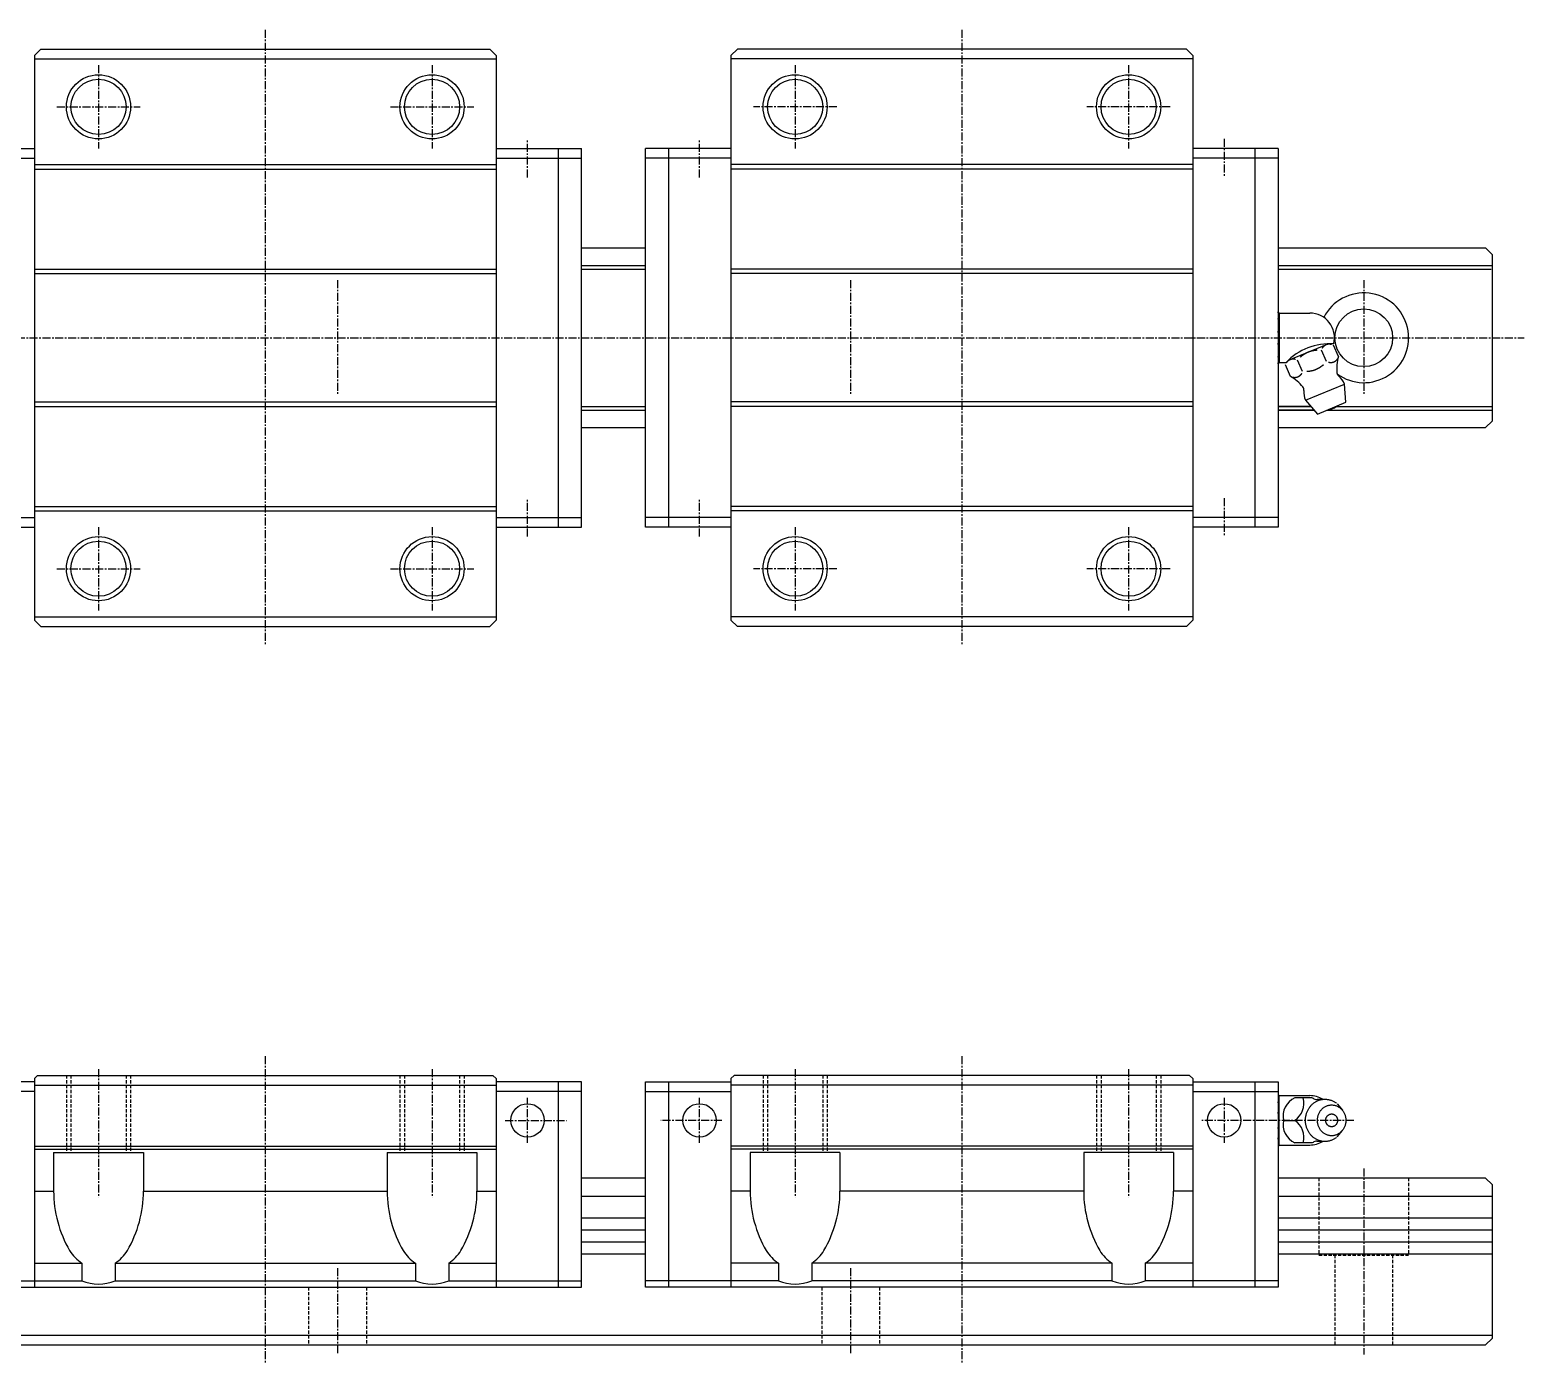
# Model space of a CAD drawing. Extents: x 10 to 417, y 10 to 255.
# Drawn here: x 184 to 417, y 47 to 255 of the extents above; entities that cross this region are included whole.
import ezdxf

# ---------------------------------------------------------------- set-up
doc = ezdxf.new("R2010")
doc.units = 0
doc.linetypes.add('CENTER', pattern=[2, 1.25, -0.25, 0.25, -0.25])
doc.linetypes.add('DASHED', pattern=[0.75, 0.5, -0.25])
doc.layers.get('0').update_dxf_attribs({"linetype": 'CONTINUOUS'})
doc.layers.add('CENTER', color=1, linetype='CENTER')

msp = doc.modelspace()

# ---------------------------------------------------------------- linework, layer by layer
at = {"color": 7, "linetype": 'CONTINUOUS'}
for p, q in [((184.74135, 251), (185.74135, 252)), ((185.74135, 252), (255.74131, 252)), ((255.74131, 252), (256.74135, 250.99996)), ((294.34143, 252), (293.34139, 250.99996)), ((364.34139, 252), (294.34143, 252)), ((365.34139, 251), (364.34139, 252)), ((184.74135, 251), (184.74135, 162.99992)), ((184.74135, 250.5), (256.74135, 250.5)), ((256.74135, 250.99996), (256.74135, 163.00006)), ((293.34139, 250.99996), (293.34139, 163.00006)), ((365.34139, 250.5), (293.34139, 250.5)), ((365.34139, 251), (365.34139, 162.99992)), ((175.04134, 236.5), (184.74135, 236.5)), ((256.74135, 236.5), (266.44136, 236.5)), ((266.44136, 236.5), (270.04137, 236.5)), ((266.44136, 177.50005), (266.44136, 236.49997)), ((270.04137, 177.5), (270.04137, 236.5)), ((280.04137, 177.5), (280.04137, 236.5)), ((283.64138, 236.5), (280.04137, 236.5)), ((293.34139, 236.5), (283.64138, 236.5)), ((283.64138, 177.50005), (283.64138, 236.49997)), ((375.0414, 236.5), (365.34139, 236.5)), ((378.64141, 236.5), (375.0414, 236.5)), ((375.0414, 236.49997), (375.0414, 177.50005)), ((378.64141, 236.5), (378.64141, 177.5)), ((175.04134, 235), (184.74135, 235)), ((184.74135, 234), (256.74135, 234)), ((184.74135, 233.29999), (256.74135, 233.29999)), ((256.74135, 235), (266.44136, 235)), ((266.44136, 235), (270.04137, 235)), ((283.64138, 235), (280.04137, 235)), ((293.34139, 235), (283.64138, 235)), ((365.34139, 234), (293.34139, 234)), ((365.34139, 233.29999), (293.34139, 233.29999)), ((375.0414, 235), (365.34139, 235)), ((378.64141, 235), (375.0414, 235)), ((270.04137, 221), (280.04137, 221)), ((378.64141, 221), (410.99997, 221)), ((412, 219.99999), (410.99997, 221)), ((412, 220), (412, 194)), ((184.74135, 217.7), (256.74135, 217.7)), ((184.74135, 217), (256.74135, 217)), ((270.04137, 218.26125), (280.04137, 218.26125)), ((270.04137, 217.71124), (280.04137, 217.71124)), ((365.34139, 217.7), (293.34139, 217.7)), ((365.34139, 217), (293.34139, 217)), ((378.64141, 218.26125), (411.99193, 218.26125)), ((378.64141, 217.71124), (411.86523, 217.71124)), ((378.79817, 210.85), (378.64141, 211.12151)), ((378.79817, 210.85), (378.79817, 203.14999)), ((378.79819, 210.85), (383.5893, 210.85)), ((380.27099, 203.519), (386.4375, 206.07326)), ((386.17107, 203.2873), (385.42718, 205.08319)), ((388.04192, 204.06224), (387.29804, 205.85812)), ((378.64141, 202.87848), (378.79817, 203.14999)), ((378.79819, 203.15), (379.89443, 203.15)), ((380.5585, 200.9625), (379.81462, 202.75839)), ((382.42936, 201.73743), (381.68548, 203.53332)), ((382.9077, 197.2509), (389.0053, 199.77661)), ((389.20705, 196.93772), (389.00529, 199.77661)), ((184.74135, 197), (256.74135, 197)), ((184.74135, 196.29999), (256.74135, 196.29999)), ((270.04137, 196.28876), (280.04137, 196.28876)), ((270.04137, 195.73875), (280.04137, 195.73875)), ((365.34139, 197), (293.34139, 197)), ((365.34139, 196.29999), (293.34139, 196.29999)), ((383.74216, 196.28876), (378.64141, 196.28876)), ((378.64141, 196.28876), (383.74215, 196.28876)), ((384.21917, 195.73875), (378.64141, 195.73875)), ((378.64141, 195.73875), (384.21917, 195.73875)), ((382.90769, 197.2509), (384.77243, 195.10084)), ((384.77243, 195.10084), (389.20705, 196.93772)), ((386.31248, 195.73875), (412, 195.73875)), ((387.64032, 196.28876), (412, 196.28876)), ((411.99999, 194.00001), (410.99998, 193)), ((270.04137, 193), (280.04137, 193)), ((378.64141, 193), (410.99998, 193)), ((184.74135, 180.7), (256.74135, 180.7)), ((184.74135, 180), (256.74135, 180)), ((365.34139, 180.7), (293.34139, 180.7)), ((365.34139, 180), (293.34139, 180)), ((175.04134, 179), (184.74135, 179)), ((175.04134, 177.5), (184.74135, 177.5)), ((256.74135, 179), (266.44136, 179)), ((256.74135, 177.5), (266.44136, 177.5)), ((266.44136, 179), (270.04137, 179)), ((266.44136, 177.5), (270.04137, 177.5)), ((283.64138, 179), (280.04137, 179)), ((283.64138, 177.5), (280.04137, 177.5)), ((293.34139, 179), (283.64138, 179)), ((293.34139, 177.5), (283.64138, 177.5)), ((375.0414, 179), (365.34139, 179)), ((375.0414, 177.5), (365.34139, 177.5)), ((378.64141, 179), (375.0414, 179)), ((378.64141, 177.5), (375.0414, 177.5)), ((184.74135, 163.5), (256.74135, 163.5)), ((365.34139, 163.5), (293.34139, 163.5)), ((184.74135, 162.99992), (185.74127, 162)), ((185.74127, 162), (255.74129, 162)), ((255.74129, 162), (256.74135, 163.00006)), ((294.34145, 162), (293.34139, 163.00006)), ((364.34147, 162), (294.34145, 162)), ((365.34139, 162.99992), (364.34147, 162)), ((184.74135, 91), (175.04134, 91)), ((185.24135, 91.99999), (184.74135, 91.49999)), ((184.74135, 91.49999), (184.74135, 58.981)), ((185.24135, 91.99999), (256.24136, 91.99999)), ((256.24136, 91.99999), (256.74136, 91.49999)), ((256.74136, 91.49999), (256.74136, 58.981)), ((266.44131, 91), (256.74136, 91)), ((270.04136, 91), (266.44131, 91)), ((266.44131, 58.981), (266.44131, 91)), ((270.04136, 58.981), (270.04136, 91)), ((280.04138, 58.981), (280.04138, 91)), ((280.04138, 91), (283.64143, 91)), ((283.64143, 58.981), (283.64143, 91)), ((283.64143, 91), (293.34138, 91)), ((293.84138, 91.99999), (293.34138, 91.49999)), ((293.34138, 91.49999), (293.34138, 58.981)), ((364.84139, 91.99999), (293.84138, 91.99999)), ((364.84139, 91.99999), (365.34139, 91.49999)), ((365.34139, 91.49999), (365.34139, 58.981)), ((365.34139, 91), (375.0414, 91)), ((375.0414, 91), (375.0414, 58.981)), ((375.0414, 91), (378.64141, 91)), ((378.64141, 91), (378.64141, 58.981)), ((184.74135, 89.5), (175.04134, 89.5)), ((184.74135, 90.49999), (256.74136, 90.49999)), ((266.44131, 89.5), (256.74136, 89.5)), ((270.04136, 89.5), (266.44131, 89.5)), ((280.04138, 89.5), (283.64143, 89.5)), ((283.64143, 89.5), (293.34138, 89.5)), ((365.34139, 90.49999), (293.34138, 90.49999)), ((365.34139, 89.5), (375.0414, 89.5)), ((375.0414, 89.5), (378.64141, 89.5)), ((378.64141, 89), (378.71158, 89)), ((378.79819, 88.85), (378.71158, 89)), ((378.79819, 81.15001), (378.79819, 88.85)), ((378.79819, 88.84999), (383.5935, 88.84999)), ((383.94249, 88.5074), (381.25804, 88.5074)), ((387.85974, 87.57802), (388.66538, 86.57178)), ((379.47003, 85), (381.26588, 85)), ((387.85974, 82.42199), (388.66538, 83.42822)), ((184.74135, 80.99999), (256.74136, 80.99999)), ((184.74135, 80.49999), (256.74136, 80.49999)), ((187.74135, 79.98099), (201.74135, 79.98099)), ((187.74135, 79.98099), (187.74135, 73.98099)), ((201.74135, 79.98099), (201.74135, 73.98099)), ((239.74135, 79.98099), (253.74135, 79.98099)), ((239.74135, 79.98099), (239.74135, 73.98099)), ((253.74135, 79.98099), (253.74135, 73.98099)), ((365.34139, 80.99999), (293.34138, 80.99999)), ((365.34139, 80.49999), (293.34138, 80.49999)), ((310.34139, 79.98099), (296.34139, 79.98099)), ((296.34139, 79.98099), (296.34139, 73.98099)), ((310.34139, 79.98099), (310.34139, 73.98099)), ((362.34139, 79.98099), (348.34139, 79.98099)), ((348.34139, 79.98099), (348.34139, 73.98099)), ((362.34139, 79.98099), (362.34139, 73.98099)), ((378.64141, 81), (378.71158, 81)), ((378.71158, 81.00001), (378.79819, 81.15001)), ((378.79819, 81.14999), (383.5893, 81.14999)), ((383.94249, 81.4926), (381.25804, 81.4926)), ((280.04138, 76), (270.04136, 76)), ((410.99997, 76), (378.64141, 76)), ((411.99999, 75), (410.99997, 76)), ((412, 75), (412, 51)), ((184.74135, 73.98099), (187.74135, 73.98099)), ((201.74135, 73.98099), (239.74135, 73.98099)), ((253.74135, 73.98099), (256.74136, 73.98099)), ((270.04136, 73.18713), (280.04138, 73.18713)), ((296.34139, 73.98099), (293.34138, 73.98099)), ((348.34139, 73.98099), (310.34139, 73.98099)), ((365.34139, 73.98099), (362.34139, 73.98099)), ((378.64141, 73.18713), (412, 73.18713)), ((270.04136, 69.81284), (280.04138, 69.81284)), ((270.04136, 67.95), (280.04138, 67.95)), ((378.64141, 69.81284), (412, 69.81284)), ((378.64141, 67.95), (412, 67.95)), ((270.04136, 66.04999), (280.04138, 66.04999)), ((378.64141, 66.04999), (412, 66.04999)), ((270.04136, 64.18715), (280.04138, 64.18715)), ((378.64141, 64.18715), (412, 64.18715)), ((184.74135, 62.72267), (192.14325, 62.72267)), ((192.14325, 62.72269), (192.14325, 59.981)), ((197.33943, 62.72269), (197.33943, 59.981)), ((197.33943, 62.72267), (244.14325, 62.72267)), ((244.14325, 62.72269), (244.14325, 59.981)), ((249.33943, 62.72269), (249.33943, 59.981)), ((249.33943, 62.72267), (256.74136, 62.72267)), ((300.74331, 62.72267), (293.34138, 62.72267)), ((300.74331, 62.72269), (300.74331, 59.981)), ((305.93949, 62.72269), (305.93949, 59.981)), ((352.74331, 62.72267), (305.93949, 62.72267)), ((352.74331, 62.72269), (352.74331, 59.981)), ((357.93949, 62.72269), (357.93949, 59.981)), ((365.34139, 62.72267), (357.93949, 62.72267)), ((175.04134, 59.981), (184.74135, 59.981)), ((175.04134, 58.981), (184.74135, 58.981)), ((184.74135, 59.981), (192.14325, 59.981)), ((184.74135, 58.981), (256.74136, 58.981)), ((197.33943, 59.981), (244.14325, 59.981)), ((249.33943, 59.981), (256.74136, 59.981)), ((256.74136, 59.981), (266.44131, 59.981)), ((256.74136, 58.981), (266.44131, 58.981)), ((266.44131, 59.981), (270.04136, 59.981)), ((266.44131, 58.981), (270.04136, 58.981)), ((283.64143, 59.981), (280.04138, 59.981)), ((283.64143, 58.981), (280.04138, 58.981)), ((293.34138, 59.981), (283.64143, 59.981)), ((293.34138, 58.981), (283.64143, 58.981)), ((300.74331, 59.981), (293.34138, 59.981)), ((365.34139, 58.981), (293.34138, 58.981)), ((352.74331, 59.981), (305.93949, 59.981)), ((365.34139, 59.981), (357.93949, 59.981)), ((375.0414, 59.981), (365.34139, 59.981)), ((375.0414, 58.981), (365.34139, 58.981)), ((378.64141, 59.981), (375.0414, 59.981)), ((378.64141, 58.981), (375.0414, 58.981)), ((132, 51.50002), (412, 51.50002)), ((133, 50), (410.99999, 50)), ((412, 51.00001), (410.99999, 50))]:
    msp.add_line(p, q, dxfattribs=at)
at = {"color": 3, "linetype": 'DASHED'}
for p, q in [((189.74135, 91.99999), (189.74135, 79.98099)), ((190.44135, 91.99999), (190.44135, 79.98099)), ((199.04135, 91.99999), (199.04135, 79.98099)), ((199.74135, 91.99999), (199.74135, 79.98099)), ((241.74135, 91.99999), (241.74135, 79.98099)), ((242.44135, 91.99999), (242.44135, 79.98099)), ((251.04135, 91.99999), (251.04135, 79.98099)), ((251.74135, 91.99999), (251.74135, 79.98099)), ((298.34139, 91.99999), (298.34139, 79.98099)), ((299.04139, 91.99999), (299.04139, 79.98099)), ((307.64139, 91.99999), (307.64139, 79.98099)), ((308.34139, 91.99999), (308.34139, 79.98099)), ((350.34139, 91.99999), (350.34139, 79.98099)), ((351.04139, 91.99999), (351.04139, 79.98099)), ((359.64139, 91.99999), (359.64139, 79.98099)), ((360.34139, 91.99999), (360.34139, 79.98099)), ((385, 76), (385, 64)), ((399, 76), (399, 64)), ((385, 64), (399, 64)), ((387.5, 64), (387.5, 50)), ((396.5, 64), (396.5, 50)), ((227.5, 58.981), (227.5, 50)), ((236.5, 58.981), (236.5, 50)), ((307.5, 58.981), (307.5, 50)), ((316.5, 58.981), (316.5, 50))]:
    msp.add_line(p, q, dxfattribs=at)
at = {"color": 7, "linetype": 'CONTINUOUS'}
for points in [[(382.15974, 204.035, 0), (382.17674, 204.05, 0), (382.19374, 204.065, 0), (382.21074, 204.08, 0), (382.22774, 204.095, 0), (382.24474, 204.11, 0), (382.26174, 204.124, 0), (382.27974, 204.139, 0), (382.29674, 204.153, 0), (382.31374, 204.168, 0), (382.33174, 204.182, 0), (382.34874, 204.196, 0), (382.36674, 204.21, 0), (382.38374, 204.224, 0), (382.40174, 204.238, 0), (382.41974, 204.252, 0), (382.43674, 204.266, 0), (382.45474, 204.279, 0), (382.47274, 204.293, 0), (382.49074, 204.306, 0), (382.50874, 204.319, 0), (382.52674, 204.333, 0), (382.54474, 204.346, 0), (382.56274, 204.359, 0), (382.58174, 204.371, 0), (382.59974, 204.384, 0), (382.61774, 204.397, 0), (382.63674, 204.409, 0), (382.65474, 204.422, 0), (382.67374, 204.434, 0), (382.69174, 204.446, 0), (382.71074, 204.458, 0), (382.72874, 204.47, 0), (382.74774, 204.482, 0), (382.76674, 204.494, 0), (382.78574, 204.506, 0), (382.80474, 204.517, 0), (382.82374, 204.529, 0), (382.84274, 204.54, 0), (382.86174, 204.551, 0), (382.88074, 204.562, 0), (382.89974, 204.573, 0), (382.91874, 204.584, 0), (382.93774, 204.595, 0), (382.95774, 204.606, 0), (382.97674, 204.616, 0), (382.99574, 204.627, 0), (383.01574, 204.637, 0), (383.03474, 204.647, 0), (383.05474, 204.657, 0), (383.07474, 204.667, 0), (383.09374, 204.677, 0), (383.11374, 204.687, 0), (383.13374, 204.697, 0), (383.15374, 204.706, 0), (383.17374, 204.716, 0), (383.19274, 204.725, 0), (383.21274, 204.734, 0), (383.23274, 204.744, 0), (383.25274, 204.753, 0), (383.27374, 204.762, 0), (383.29374, 204.77, 0), (383.31374, 204.779, 0), (383.33374, 204.788, 0), (383.35474, 204.796, 0), (383.37474, 204.804, 0), (383.39474, 204.813, 0), (383.41574, 204.821, 0), (383.43574, 204.829, 0), (383.45674, 204.837, 0), (383.47674, 204.845, 0), (383.49774, 204.852, 0), (383.51874, 204.86, 0), (383.53874, 204.867, 0), (383.55974, 204.875, 0), (383.58074, 204.882, 0), (383.60174, 204.889, 0), (383.62174, 204.896, 0), (383.64274, 204.903, 0), (383.66374, 204.91, 0), (383.68474, 204.916, 0), (383.70574, 204.923, 0), (383.72774, 204.929, 0), (383.74874, 204.936, 0), (383.76974, 204.942, 0), (383.79074, 204.948, 0), (383.81174, 204.954, 0), (383.83374, 204.96, 0), (383.85474, 204.966, 0), (383.87574, 204.971, 0), (383.89774, 204.977, 0), (383.91874, 204.982, 0), (383.94074, 204.988, 0), (383.96174, 204.993, 0), (383.98374, 204.998, 0), (384.00474, 205.003, 0), (384.02674, 205.008, 0), (384.04874, 205.012, 0), (384.06974, 205.017, 0), (384.09174, 205.022, 0), (384.11374, 205.026, 0), (384.13574, 205.03, 0), (384.15774, 205.034, 0), (384.17874, 205.038, 0), (384.20074, 205.042, 0), (384.22274, 205.046, 0), (384.24474, 205.05, 0), (384.26674, 205.053, 0), (384.28874, 205.057, 0), (384.31174, 205.06, 0), (384.33374, 205.064, 0), (384.35574, 205.067, 0), (384.37774, 205.07, 0), (384.39974, 205.073, 0), (384.42274, 205.075, 0), (384.44474, 205.078, 0), (384.46674, 205.081, 0), (384.48974, 205.083, 0), (384.51174, 205.085, 0), (384.53374, 205.088, 0), (384.55674, 205.09, 0), (384.57874, 205.092, 0), (384.60174, 205.093, 0), (384.62374, 205.095, 0), (384.64674, 205.097, 0), (384.66974, 205.098, 0), (384.69174, 205.1, 0), (384.71474, 205.101, 0), (384.73774, 205.102, 0)], [(385.56574, 205.406, 0), (385.57174, 205.418, 0), (385.57874, 205.43, 0), (385.58574, 205.442, 0), (385.59374, 205.454, 0), (385.60074, 205.466, 0), (385.60774, 205.477, 0), (385.61474, 205.489, 0), (385.62274, 205.5, 0), (385.62974, 205.512, 0), (385.63774, 205.523, 0), (385.64574, 205.534, 0), (385.65274, 205.545, 0), (385.66074, 205.556, 0), (385.66874, 205.567, 0), (385.67674, 205.577, 0), (385.68474, 205.588, 0), (385.69374, 205.599, 0), (385.70174, 205.609, 0), (385.70974, 205.619, 0), (385.71874, 205.629, 0), (385.72674, 205.639, 0), (385.73574, 205.649, 0), (385.74374, 205.659, 0), (385.75274, 205.669, 0), (385.76174, 205.678, 0), (385.77074, 205.688, 0), (385.77974, 205.697, 0), (385.78874, 205.706, 0), (385.79774, 205.716, 0), (385.80674, 205.725, 0), (385.81674, 205.733, 0), (385.82574, 205.742, 0), (385.83474, 205.751, 0), (385.84474, 205.759, 0), (385.85374, 205.768, 0), (385.86374, 205.776, 0), (385.87374, 205.784, 0), (385.88374, 205.792, 0), (385.89274, 205.8, 0), (385.90274, 205.808, 0), (385.91274, 205.816, 0), (385.92274, 205.823, 0), (385.93374, 205.831, 0), (385.94374, 205.838, 0), (385.95374, 205.845, 0), (385.96374, 205.853, 0), (385.97474, 205.859, 0), (385.98474, 205.866, 0), (385.99574, 205.873, 0), (386.00574, 205.88, 0), (386.01674, 205.886, 0), (386.02774, 205.892, 0), (386.03774, 205.899, 0), (386.04874, 205.905, 0), (386.05974, 205.911, 0), (386.07074, 205.917, 0), (386.08174, 205.922, 0), (386.09274, 205.928, 0), (386.10374, 205.933, 0), (386.11474, 205.939, 0), (386.12674, 205.944, 0), (386.13774, 205.949, 0), (386.14874, 205.954, 0), (386.16074, 205.959, 0), (386.17174, 205.963, 0), (386.18374, 205.968, 0), (386.19474, 205.972, 0), (386.20674, 205.976, 0), (386.21874, 205.981, 0), (386.22974, 205.985, 0), (386.24174, 205.988, 0), (386.25374, 205.992, 0), (386.26574, 205.996, 0), (386.27774, 205.999, 0), (386.28974, 206.003, 0), (386.30174, 206.006, 0), (386.31374, 206.009, 0), (386.32574, 206.012, 0), (386.33774, 206.015, 0), (386.34974, 206.017, 0), (386.36174, 206.02, 0), (386.37474, 206.022, 0), (386.38674, 206.025, 0), (386.39874, 206.027, 0), (386.41174, 206.029, 0), (386.42374, 206.031, 0), (386.43674, 206.033, 0), (386.44874, 206.034, 0), (386.46174, 206.036, 0), (386.47374, 206.037, 0), (386.48674, 206.038, 0), (386.49974, 206.039, 0), (386.51174, 206.04, 0), (386.52474, 206.041, 0), (386.53774, 206.042, 0), (386.55074, 206.042, 0), (386.56274, 206.043, 0), (386.57574, 206.043, 0), (386.58874, 206.043, 0), (386.60174, 206.043, 0), (386.61474, 206.043, 0), (386.62774, 206.043, 0), (386.64074, 206.042, 0), (386.65374, 206.042, 0), (386.66674, 206.041, 0), (386.67974, 206.04, 0), (386.69274, 206.039, 0), (386.70574, 206.038, 0), (386.71874, 206.037, 0), (386.73274, 206.036, 0), (386.74574, 206.034, 0), (386.75874, 206.033, 0), (386.77174, 206.031, 0), (386.78474, 206.029, 0), (386.79874, 206.027, 0), (386.81174, 206.025, 0), (386.82474, 206.023, 0), (386.83874, 206.02, 0), (386.85174, 206.018, 0), (386.86474, 206.015, 0), (386.87874, 206.012, 0), (386.89174, 206.009, 0), (386.90474, 206.006, 0), (386.91874, 206.003, 0), (386.93174, 206, 0), (386.94474, 205.996, 0), (386.95874, 205.992, 0), (386.97174, 205.989, 0)], [(379.95274, 203.081, 0), (379.95974, 203.093, 0), (379.96674, 203.105, 0), (379.97374, 203.117, 0), (379.98074, 203.129, 0), (379.98774, 203.141, 0), (379.99474, 203.153, 0), (380.00274, 203.164, 0), (380.00974, 203.176, 0), (380.01774, 203.187, 0), (380.02474, 203.198, 0), (380.03274, 203.209, 0), (380.04074, 203.22, 0), (380.04874, 203.231, 0), (380.05674, 203.242, 0), (380.06474, 203.253, 0), (380.07274, 203.263, 0), (380.08074, 203.274, 0), (380.08874, 203.284, 0), (380.09774, 203.294, 0), (380.10574, 203.304, 0), (380.11474, 203.315, 0), (380.12274, 203.324, 0), (380.13174, 203.334, 0), (380.14074, 203.344, 0), (380.14874, 203.354, 0), (380.15774, 203.363, 0), (380.16674, 203.372, 0), (380.17574, 203.382, 0), (380.18574, 203.391, 0), (380.19474, 203.4, 0), (380.20374, 203.409, 0), (380.21274, 203.417, 0), (380.22274, 203.426, 0), (380.23174, 203.435, 0), (380.24174, 203.443, 0), (380.25174, 203.451, 0), (380.26074, 203.46, 0), (380.27074, 203.468, 0), (380.28074, 203.476, 0), (380.29074, 203.483, 0), (380.30074, 203.491, 0), (380.31074, 203.499, 0), (380.32074, 203.506, 0), (380.33074, 203.513, 0), (380.34074, 203.521, 0), (380.35174, 203.528, 0), (380.36174, 203.535, 0), (380.37274, 203.542, 0), (380.38274, 203.548, 0), (380.39374, 203.555, 0), (380.40374, 203.561, 0), (380.41474, 203.568, 0), (380.42574, 203.574, 0), (380.43674, 203.58, 0), (380.44774, 203.586, 0), (380.45874, 203.592, 0), (380.46974, 203.597, 0), (380.48074, 203.603, 0), (380.49174, 203.608, 0), (380.50274, 203.614, 0), (380.51374, 203.619, 0), (380.52474, 203.624, 0), (380.53674, 203.629, 0), (380.54774, 203.634, 0), (380.55974, 203.638, 0), (380.57074, 203.643, 0), (380.58274, 203.647, 0), (380.59374, 203.652, 0), (380.60574, 203.656, 0), (380.61774, 203.66, 0), (380.62974, 203.664, 0), (380.64074, 203.667, 0), (380.65274, 203.671, 0), (380.66474, 203.675, 0), (380.67674, 203.678, 0), (380.68874, 203.681, 0), (380.70074, 203.684, 0), (380.71274, 203.687, 0), (380.72474, 203.69, 0), (380.73774, 203.693, 0), (380.74974, 203.695, 0), (380.76174, 203.698, 0), (380.77374, 203.7, 0), (380.78674, 203.702, 0), (380.79874, 203.704, 0), (380.81174, 203.706, 0), (380.82374, 203.708, 0), (380.83674, 203.709, 0), (380.84874, 203.711, 0), (380.86174, 203.712, 0), (380.87374, 203.713, 0), (380.88674, 203.715, 0), (380.89974, 203.716, 0), (380.91174, 203.716, 0), (380.92474, 203.717, 0), (380.93774, 203.718, 0), (380.95074, 203.718, 0), (380.96374, 203.718, 0), (380.97674, 203.718, 0), (380.98874, 203.718, 0), (381.00174, 203.718, 0), (381.01474, 203.718, 0), (381.02774, 203.718, 0), (381.04074, 203.717, 0), (381.05374, 203.716, 0), (381.06674, 203.716, 0), (381.08074, 203.715, 0), (381.09374, 203.714, 0), (381.10674, 203.712, 0), (381.11974, 203.711, 0), (381.13274, 203.71, 0), (381.14574, 203.708, 0), (381.15974, 203.706, 0), (381.17274, 203.704, 0), (381.18574, 203.702, 0), (381.19874, 203.7, 0), (381.21274, 203.698, 0), (381.22574, 203.695, 0), (381.23874, 203.693, 0), (381.25274, 203.69, 0), (381.26574, 203.687, 0), (381.27874, 203.684, 0), (381.29274, 203.681, 0), (381.30574, 203.678, 0), (381.31874, 203.675, 0), (381.33274, 203.671, 0), (381.34574, 203.668, 0), (381.35974, 203.664, 0)], [(385.69674, 202.786, 0), (385.67974, 202.771, 0), (385.66274, 202.756, 0), (385.64574, 202.741, 0), (385.62874, 202.726, 0), (385.61174, 202.711, 0), (385.59474, 202.696, 0), (385.57774, 202.682, 0), (385.55974, 202.667, 0), (385.54274, 202.653, 0), (385.52474, 202.638, 0), (385.50774, 202.624, 0), (385.48974, 202.61, 0), (385.47274, 202.596, 0), (385.45474, 202.582, 0), (385.43774, 202.569, 0), (385.41974, 202.555, 0), (385.40174, 202.541, 0), (385.38374, 202.528, 0), (385.36574, 202.514, 0), (385.34774, 202.501, 0), (385.32974, 202.488, 0), (385.31174, 202.475, 0), (385.29374, 202.462, 0), (385.27574, 202.449, 0), (385.25674, 202.436, 0), (385.23874, 202.424, 0), (385.22074, 202.411, 0), (385.20174, 202.399, 0), (385.18374, 202.387, 0), (385.16474, 202.374, 0), (385.14574, 202.362, 0), (385.12774, 202.35, 0), (385.10874, 202.339, 0), (385.08974, 202.327, 0), (385.07074, 202.315, 0), (385.05174, 202.304, 0), (385.03274, 202.292, 0), (385.01374, 202.281, 0), (384.99474, 202.27, 0), (384.97574, 202.258, 0), (384.95674, 202.247, 0), (384.93774, 202.237, 0), (384.91874, 202.226, 0), (384.89874, 202.215, 0), (384.87974, 202.204, 0), (384.86074, 202.194, 0), (384.84074, 202.184, 0), (384.82174, 202.173, 0), (384.80174, 202.163, 0), (384.78174, 202.153, 0), (384.76274, 202.143, 0), (384.74274, 202.134, 0), (384.72274, 202.124, 0), (384.70274, 202.114, 0), (384.68374, 202.105, 0), (384.66374, 202.095, 0), (384.64374, 202.086, 0), (384.62374, 202.077, 0), (384.60374, 202.068, 0), (384.58274, 202.059, 0), (384.56274, 202.05, 0), (384.54274, 202.042, 0), (384.52274, 202.033, 0), (384.50274, 202.024, 0), (384.48174, 202.016, 0), (384.46174, 202.008, 0), (384.44074, 202, 0), (384.42074, 201.992, 0), (384.39974, 201.984, 0), (384.37974, 201.976, 0), (384.35874, 201.968, 0), (384.33874, 201.961, 0), (384.31774, 201.953, 0), (384.29674, 201.946, 0), (384.27574, 201.939, 0), (384.25474, 201.932, 0), (384.23474, 201.925, 0), (384.21374, 201.918, 0), (384.19274, 201.911, 0), (384.17174, 201.904, 0), (384.15074, 201.898, 0), (384.12974, 201.891, 0), (384.10774, 201.885, 0), (384.08674, 201.879, 0), (384.06574, 201.873, 0), (384.04474, 201.867, 0), (384.02274, 201.861, 0), (384.00174, 201.855, 0), (383.98074, 201.849, 0), (383.95874, 201.844, 0), (383.93774, 201.838, 0), (383.91574, 201.833, 0), (383.89474, 201.828, 0), (383.87274, 201.823, 0), (383.85174, 201.818, 0), (383.82974, 201.813, 0), (383.80774, 201.808, 0), (383.78674, 201.804, 0), (383.76474, 201.799, 0), (383.74274, 201.795, 0), (383.72074, 201.79, 0), (383.69874, 201.786, 0), (383.67774, 201.782, 0), (383.65574, 201.778, 0), (383.63374, 201.774, 0), (383.61174, 201.771, 0), (383.58974, 201.767, 0), (383.56774, 201.764, 0), (383.54474, 201.76, 0), (383.52274, 201.757, 0), (383.50074, 201.754, 0), (383.47874, 201.751, 0), (383.45674, 201.748, 0), (383.43374, 201.745, 0), (383.41174, 201.743, 0), (383.38974, 201.74, 0), (383.36674, 201.738, 0), (383.34474, 201.735, 0), (383.32274, 201.733, 0), (383.29974, 201.731, 0), (383.27774, 201.729, 0), (383.25474, 201.727, 0), (383.23274, 201.725, 0), (383.20974, 201.724, 0), (383.18674, 201.722, 0), (383.16474, 201.721, 0), (383.14174, 201.72, 0), (383.11974, 201.719, 0)], [(387.90374, 203.739, 0), (387.89674, 203.727, 0), (387.88974, 203.715, 0), (387.88274, 203.703, 0), (387.87574, 203.691, 0), (387.86874, 203.68, 0), (387.86174, 203.668, 0), (387.85374, 203.656, 0), (387.84674, 203.645, 0), (387.83874, 203.634, 0), (387.83174, 203.623, 0), (387.82374, 203.611, 0), (387.81574, 203.6, 0), (387.80774, 203.589, 0), (387.79974, 203.579, 0), (387.79174, 203.568, 0), (387.78374, 203.557, 0), (387.77574, 203.547, 0), (387.76774, 203.537, 0), (387.75874, 203.526, 0), (387.75074, 203.516, 0), (387.74174, 203.506, 0), (387.73374, 203.496, 0), (387.72474, 203.486, 0), (387.71574, 203.477, 0), (387.70774, 203.467, 0), (387.69874, 203.458, 0), (387.68974, 203.448, 0), (387.68074, 203.439, 0), (387.67174, 203.43, 0), (387.66174, 203.421, 0), (387.65274, 203.412, 0), (387.64374, 203.403, 0), (387.63374, 203.395, 0), (387.62474, 203.386, 0), (387.61474, 203.378, 0), (387.60574, 203.369, 0), (387.59574, 203.361, 0), (387.58574, 203.353, 0), (387.57574, 203.345, 0), (387.56574, 203.337, 0), (387.55574, 203.33, 0), (387.54574, 203.322, 0), (387.53574, 203.315, 0), (387.52574, 203.307, 0), (387.51574, 203.3, 0), (387.50474, 203.293, 0), (387.49474, 203.286, 0), (387.48374, 203.279, 0), (387.47374, 203.272, 0), (387.46274, 203.266, 0), (387.45274, 203.259, 0), (387.44174, 203.253, 0), (387.43074, 203.247, 0), (387.41974, 203.241, 0), (387.40874, 203.235, 0), (387.39874, 203.229, 0), (387.38774, 203.223, 0), (387.37574, 203.218, 0), (387.36474, 203.212, 0), (387.35374, 203.207, 0), (387.34274, 203.202, 0), (387.33174, 203.197, 0), (387.31974, 203.192, 0), (387.30874, 203.187, 0), (387.29674, 203.182, 0), (387.28574, 203.178, 0), (387.27374, 203.173, 0), (387.26274, 203.169, 0), (387.25074, 203.165, 0), (387.23874, 203.161, 0), (387.22774, 203.157, 0), (387.21574, 203.153, 0), (387.20374, 203.15, 0), (387.19174, 203.146, 0), (387.17974, 203.143, 0), (387.16774, 203.14, 0), (387.15574, 203.136, 0), (387.14374, 203.133, 0), (387.13174, 203.131, 0), (387.11874, 203.128, 0), (387.10674, 203.125, 0), (387.09474, 203.123, 0), (387.08274, 203.121, 0), (387.06974, 203.119, 0), (387.05774, 203.116, 0), (387.04474, 203.115, 0), (387.03274, 203.113, 0), (387.01974, 203.111, 0), (387.00774, 203.11, 0), (386.99474, 203.108, 0), (386.98274, 203.107, 0), (386.96974, 203.106, 0), (386.95674, 203.105, 0), (386.94474, 203.104, 0), (386.93174, 203.104, 0), (386.91874, 203.103, 0), (386.90574, 203.103, 0), (386.89274, 203.102, 0), (386.88074, 203.102, 0), (386.86774, 203.102, 0), (386.85474, 203.102, 0), (386.84174, 203.103, 0), (386.82874, 203.103, 0), (386.81574, 203.104, 0), (386.80274, 203.104, 0), (386.78974, 203.105, 0), (386.77674, 203.106, 0), (386.76274, 203.107, 0), (386.74974, 203.108, 0), (386.73674, 203.11, 0), (386.72374, 203.111, 0), (386.71074, 203.113, 0), (386.69674, 203.114, 0), (386.68374, 203.116, 0), (386.67074, 203.118, 0), (386.65774, 203.121, 0), (386.64374, 203.123, 0), (386.63074, 203.125, 0), (386.61774, 203.128, 0), (386.60374, 203.13, 0), (386.59074, 203.133, 0), (386.57774, 203.136, 0), (386.56374, 203.139, 0), (386.55074, 203.143, 0), (386.53774, 203.146, 0), (386.52374, 203.149, 0), (386.51074, 203.153, 0), (386.49674, 203.157, 0)], [(382.29074, 201.415, 0), (382.28474, 201.402, 0), (382.27774, 201.39, 0), (382.27074, 201.378, 0), (382.26374, 201.367, 0), (382.25574, 201.355, 0), (382.24874, 201.343, 0), (382.24174, 201.332, 0), (382.23374, 201.32, 0), (382.22674, 201.309, 0), (382.21874, 201.298, 0), (382.21074, 201.287, 0), (382.20374, 201.276, 0), (382.19574, 201.265, 0), (382.18774, 201.254, 0), (382.17974, 201.243, 0), (382.17174, 201.233, 0), (382.16274, 201.222, 0), (382.15474, 201.212, 0), (382.14674, 201.201, 0), (382.13774, 201.191, 0), (382.12974, 201.181, 0), (382.12074, 201.171, 0), (382.11274, 201.162, 0), (382.10374, 201.152, 0), (382.09474, 201.142, 0), (382.08574, 201.133, 0), (382.07674, 201.123, 0), (382.06774, 201.114, 0), (382.05874, 201.105, 0), (382.04974, 201.096, 0), (382.03974, 201.087, 0), (382.03074, 201.078, 0), (382.02174, 201.07, 0), (382.01174, 201.061, 0), (382.00274, 201.053, 0), (381.99274, 201.044, 0), (381.98274, 201.036, 0), (381.97274, 201.028, 0), (381.96374, 201.02, 0), (381.95374, 201.012, 0), (381.94374, 201.005, 0), (381.93374, 200.997, 0), (381.92374, 200.99, 0), (381.91274, 200.982, 0), (381.90274, 200.975, 0), (381.89274, 200.968, 0), (381.88174, 200.961, 0), (381.87174, 200.954, 0), (381.86074, 200.948, 0), (381.85074, 200.941, 0), (381.83974, 200.935, 0), (381.82874, 200.928, 0), (381.81874, 200.922, 0), (381.80774, 200.916, 0), (381.79674, 200.91, 0), (381.78574, 200.904, 0), (381.77474, 200.898, 0), (381.76374, 200.893, 0), (381.75274, 200.887, 0), (381.74174, 200.882, 0), (381.72974, 200.877, 0), (381.71874, 200.872, 0), (381.70774, 200.867, 0), (381.69574, 200.862, 0), (381.68474, 200.857, 0), (381.67274, 200.853, 0), (381.66174, 200.848, 0), (381.64974, 200.844, 0), (381.63774, 200.84, 0), (381.62674, 200.836, 0), (381.61474, 200.832, 0), (381.60274, 200.828, 0), (381.59074, 200.825, 0), (381.57874, 200.821, 0), (381.56674, 200.818, 0), (381.55474, 200.815, 0), (381.54274, 200.812, 0), (381.53074, 200.809, 0), (381.51874, 200.806, 0), (381.50674, 200.803, 0), (381.49474, 200.801, 0), (381.48174, 200.798, 0), (381.46974, 200.796, 0), (381.45774, 200.794, 0), (381.44474, 200.792, 0), (381.43274, 200.79, 0), (381.41974, 200.788, 0), (381.40774, 200.786, 0), (381.39474, 200.785, 0), (381.38274, 200.784, 0), (381.36974, 200.782, 0), (381.35774, 200.781, 0), (381.34474, 200.78, 0), (381.33174, 200.78, 0), (381.31874, 200.779, 0), (381.30674, 200.778, 0), (381.29374, 200.778, 0), (381.28074, 200.778, 0), (381.26774, 200.777, 0), (381.25474, 200.777, 0), (381.24174, 200.778, 0), (381.22874, 200.778, 0), (381.21574, 200.778, 0), (381.20274, 200.779, 0), (381.18974, 200.779, 0), (381.17674, 200.78, 0), (381.16374, 200.781, 0), (381.15074, 200.782, 0), (381.13774, 200.783, 0), (381.12474, 200.785, 0), (381.11074, 200.786, 0), (381.09774, 200.788, 0), (381.08474, 200.79, 0), (381.07174, 200.792, 0), (381.05774, 200.794, 0), (381.04474, 200.796, 0), (381.03174, 200.798, 0), (381.01874, 200.8, 0), (381.00474, 200.803, 0), (380.99174, 200.806, 0), (380.97874, 200.808, 0), (380.96474, 200.811, 0), (380.95174, 200.814, 0), (380.93774, 200.818, 0), (380.92474, 200.821, 0), (380.91174, 200.825, 0), (380.89774, 200.828, 0), (380.88474, 200.832, 0)], [(387.76774, 82.3451, 0), (387.68174, 82.2791, 0), (387.59374, 82.2164, 0), (387.50474, 82.1569, 0), (387.41274, 82.1009, 0), (387.31974, 82.0482, 0), (387.22474, 81.9991, 0), (387.12874, 81.9536, 0), (387.03074, 81.9117, 0), (386.93174, 81.8734, 0), (386.83174, 81.8389, 0), (386.73074, 81.8081, 0), (386.62874, 81.7811, 0), (386.52574, 81.758, 0), (386.42174, 81.7387, 0), (386.31774, 81.7232, 0), (386.21274, 81.7117, 0), (386.10774, 81.7041, 0), (386.00274, 81.7004, 0), (385.89774, 81.7006, 0), (385.79274, 81.7048, 0), (385.68774, 81.7128, 0), (385.58374, 81.7248, 0), (385.47974, 81.7406, 0), (385.37574, 81.7604, 0), (385.27274, 81.784, 0), (385.17074, 81.8114, 0), (385.06974, 81.8426, 0), (384.96974, 81.8775, 0), (384.87074, 81.9162, 0), (384.77374, 81.9585, 0), (384.67774, 82.0045, 0), (384.58274, 82.054, 0), (384.48974, 82.107, 0), (384.39874, 82.1634, 0), (384.30874, 82.2233, 0), (384.22174, 82.2864, 0), (384.13574, 82.3527, 0), (384.05274, 82.4222, 0), (383.97174, 82.4948, 0), (383.89374, 82.5703, 0), (383.81674, 82.6488, 0), (383.74374, 82.73, 0), (383.67274, 82.8139, 0), (383.60474, 82.9004, 0), (383.53874, 82.9894, 0), (383.47674, 83.0809, 0), (383.41674, 83.1745, 0), (383.35974, 83.2704, 0), (383.30674, 83.3683, 0), (383.25574, 83.4682, 0), (383.20874, 83.5698, 0), (383.16474, 83.6732, 0), (383.12474, 83.7782, 0), (383.08674, 83.8846, 0), (383.05374, 83.9923, 0), (383.02274, 84.1012, 0), (382.99574, 84.2112, 0), (382.97274, 84.3221, 0), (382.95274, 84.4339, 0), (382.93674, 84.5463, 0), (382.92374, 84.6593, 0), (382.91474, 84.7726, 0), (382.90974, 84.8862, 0), (382.90774, 85, 0), (382.90974, 85.1138, 0), (382.91474, 85.2274, 0), (382.92374, 85.3407, 0), (382.93674, 85.4537, 0), (382.95274, 85.5661, 0), (382.97274, 85.6779, 0), (382.99574, 85.7888, 0), (383.02274, 85.8988, 0), (383.05374, 86.0077, 0), (383.08674, 86.1154, 0), (383.12474, 86.2218, 0), (383.16474, 86.3268, 0), (383.20874, 86.4302, 0), (383.25574, 86.5318, 0), (383.30674, 86.6317, 0), (383.35974, 86.7296, 0), (383.41674, 86.8255, 0), (383.47674, 86.9191, 0), (383.53874, 87.0106, 0), (383.60474, 87.0996, 0), (383.67274, 87.1861, 0), (383.74374, 87.27, 0), (383.81674, 87.3512, 0), (383.89374, 87.4297, 0), (383.97174, 87.5052, 0), (384.05274, 87.5778, 0), (384.13574, 87.6473, 0), (384.22174, 87.7136, 0), (384.30874, 87.7767, 0), (384.39874, 87.8366, 0), (384.48974, 87.893, 0), (384.58274, 87.946, 0), (384.67774, 87.9955, 0), (384.77374, 88.0415, 0), (384.87074, 88.0838, 0), (384.96974, 88.1225, 0), (385.06974, 88.1574, 0), (385.17074, 88.1886, 0), (385.27274, 88.216, 0), (385.37574, 88.2396, 0), (385.47974, 88.2594, 0), (385.58374, 88.2752, 0), (385.68774, 88.2872, 0), (385.79274, 88.2952, 0), (385.89774, 88.2994, 0), (386.00274, 88.2996, 0), (386.10774, 88.2959, 0), (386.21274, 88.2883, 0), (386.31774, 88.2768, 0), (386.42174, 88.2613, 0), (386.52574, 88.242, 0), (386.62874, 88.2189, 0), (386.73074, 88.1919, 0), (386.83174, 88.1611, 0), (386.93174, 88.1266, 0), (387.03074, 88.0883, 0), (387.12874, 88.0464, 0), (387.22474, 88.0009, 0), (387.31974, 87.9518, 0), (387.41274, 87.8991, 0), (387.50474, 87.8431, 0), (387.59374, 87.7836, 0), (387.68174, 87.7209, 0), (387.76774, 87.6549, 0)], [(384.58274, 88.2527, 0), (384.58974, 88.254, 0), (384.59674, 88.2553, 0), (384.60374, 88.2566, 0), (384.61074, 88.2578, 0), (384.61774, 88.259, 0), (384.62474, 88.2602, 0), (384.63174, 88.2614, 0), (384.63874, 88.2626, 0), (384.64574, 88.2637, 0), (384.65274, 88.2649, 0), (384.66074, 88.266, 0), (384.66774, 88.2671, 0), (384.67474, 88.2682, 0), (384.68174, 88.2692, 0), (384.68874, 88.2703, 0), (384.69574, 88.2713, 0), (384.70274, 88.2723, 0), (384.70974, 88.2733, 0), (384.71674, 88.2743, 0), (384.72374, 88.2752, 0), (384.73074, 88.2762, 0), (384.73874, 88.2771, 0), (384.74574, 88.278, 0), (384.75274, 88.2789, 0), (384.75974, 88.2798, 0), (384.76674, 88.2806, 0), (384.77374, 88.2814, 0), (384.78074, 88.2822, 0), (384.78774, 88.283, 0), (384.79474, 88.2838, 0), (384.80274, 88.2846, 0), (384.80974, 88.2853, 0), (384.81674, 88.286, 0), (384.82374, 88.2867, 0), (384.83074, 88.2874, 0), (384.83774, 88.2881, 0), (384.84474, 88.2887, 0), (384.85174, 88.2894, 0), (384.85974, 88.29, 0), (384.86674, 88.2906, 0), (384.87374, 88.2911, 0), (384.88074, 88.2917, 0), (384.88774, 88.2922, 0), (384.89474, 88.2928, 0), (384.90174, 88.2933, 0), (384.90974, 88.2937, 0), (384.91674, 88.2942, 0), (384.92374, 88.2947, 0), (384.93074, 88.2951, 0), (384.93774, 88.2955, 0), (384.94474, 88.2959, 0), (384.95174, 88.2963, 0), (384.95974, 88.2966, 0), (384.96674, 88.297, 0), (384.97374, 88.2973, 0), (384.98074, 88.2976, 0), (384.98774, 88.2979, 0), (384.99474, 88.2982, 0), (385.00174, 88.2984, 0), (385.00974, 88.2986, 0), (385.01674, 88.2989, 0), (385.02374, 88.299, 0), (385.03074, 88.2992, 0), (385.03774, 88.2994, 0), (385.04474, 88.2995, 0), (385.05174, 88.2996, 0), (385.05974, 88.2997, 0), (385.06674, 88.2998, 0), (385.07374, 88.2999, 0), (385.08074, 88.3, 0), (385.08774, 88.3, 0), (385.09474, 88.3, 0), (385.10274, 88.3, 0), (385.10974, 88.3, 0), (385.11674, 88.2999, 0), (385.12374, 88.2999, 0), (385.13074, 88.2998, 0), (385.13774, 88.2997, 0), (385.14474, 88.2996, 0), (385.15274, 88.2995, 0), (385.15974, 88.2993, 0), (385.16674, 88.2991, 0), (385.17374, 88.2989, 0), (385.18074, 88.2987, 0), (385.18774, 88.2985, 0), (385.19474, 88.2983, 0), (385.20274, 88.298, 0), (385.20974, 88.2977, 0), (385.21674, 88.2974, 0), (385.22374, 88.2971, 0), (385.23074, 88.2968, 0), (385.23774, 88.2965, 0), (385.24574, 88.2961, 0), (385.25274, 88.2957, 0), (385.25974, 88.2953, 0), (385.26674, 88.2949, 0), (385.27374, 88.2944, 0), (385.28074, 88.294, 0), (385.28774, 88.2935, 0), (385.29574, 88.293, 0), (385.30274, 88.2925, 0), (385.30974, 88.292, 0), (385.31674, 88.2914, 0), (385.32374, 88.2908, 0), (385.33074, 88.2903, 0), (385.33774, 88.2897, 0), (385.34474, 88.289, 0), (385.35274, 88.2884, 0), (385.35974, 88.2877, 0), (385.36674, 88.2871, 0), (385.37374, 88.2864, 0), (385.38074, 88.2857, 0), (385.38774, 88.2849, 0), (385.39474, 88.2842, 0), (385.40174, 88.2834, 0), (385.40974, 88.2826, 0), (385.41674, 88.2818, 0), (385.42374, 88.281, 0), (385.43074, 88.2802, 0), (385.43774, 88.2793, 0), (385.44474, 88.2784, 0), (385.45174, 88.2775, 0), (385.45874, 88.2766, 0), (385.46574, 88.2757, 0), (385.47374, 88.2748, 0), (385.48074, 88.2738, 0), (385.48774, 88.2728, 0), (385.49474, 88.2718, 0)], [(386.98974, 82.6, 0), (386.88074, 82.6029, 0), (386.77274, 82.6116, 0), (386.66474, 82.626, 0), (386.55674, 82.6461, 0), (386.45074, 82.6719, 0), (386.34574, 82.7033, 0), (386.24274, 82.7403, 0), (386.14074, 82.7827, 0), (386.04174, 82.8304, 0), (385.94474, 82.8834, 0), (385.84974, 82.9415, 0), (385.75774, 83.0045, 0), (385.66874, 83.0723, 0), (385.58274, 83.1448, 0), (385.50074, 83.2217, 0), (385.42174, 83.3029, 0), (385.34674, 83.3883, 0), (385.27574, 83.4775, 0), (385.20874, 83.5703, 0), (385.14574, 83.6666, 0), (385.08774, 83.7662, 0), (385.03474, 83.8686, 0), (384.98574, 83.9739, 0), (384.94074, 84.0816, 0), (384.90174, 84.1915, 0), (384.86774, 84.3033, 0), (384.83874, 84.4168, 0), (384.81474, 84.5318, 0), (384.79674, 84.6478, 0), (384.78274, 84.7648, 0), (384.77474, 84.8822, 0), (384.77274, 85, 0), (384.77474, 85.1178, 0), (384.78274, 85.2352, 0), (384.79674, 85.3522, 0), (384.81474, 85.4682, 0), (384.83874, 85.5832, 0), (384.86774, 85.6967, 0), (384.90174, 85.8085, 0), (384.94074, 85.9184, 0), (384.98574, 86.0261, 0), (385.03474, 86.1314, 0), (385.08774, 86.2338, 0), (385.14574, 86.3334, 0), (385.20874, 86.4297, 0), (385.27574, 86.5225, 0), (385.34674, 86.6117, 0), (385.42174, 86.6971, 0), (385.50074, 86.7783, 0), (385.58274, 86.8552, 0), (385.66874, 86.9277, 0), (385.75774, 86.9955, 0), (385.84974, 87.0585, 0), (385.94474, 87.1166, 0), (386.04174, 87.1696, 0), (386.14074, 87.2173, 0), (386.24274, 87.2597, 0), (386.34574, 87.2967, 0), (386.45074, 87.3281, 0), (386.55674, 87.3539, 0), (386.66474, 87.374, 0), (386.77274, 87.3884, 0), (386.88074, 87.3971, 0), (386.98974, 87.4, 0), (387.09874, 87.3971, 0), (387.20674, 87.3884, 0), (387.31474, 87.374, 0), (387.42274, 87.3539, 0), (387.52874, 87.3281, 0), (387.63374, 87.2967, 0), (387.73674, 87.2597, 0), (387.83874, 87.2173, 0), (387.93774, 87.1696, 0), (388.03474, 87.1166, 0), (388.12974, 87.0585, 0), (388.22174, 86.9955, 0), (388.31074, 86.9277, 0), (388.39674, 86.8552, 0), (388.47874, 86.7783, 0), (388.55774, 86.6971, 0), (388.63274, 86.6117, 0), (388.70374, 86.5225, 0), (388.77074, 86.4297, 0), (388.83374, 86.3334, 0), (388.89174, 86.2338, 0), (388.94474, 86.1314, 0), (388.99374, 86.0261, 0), (389.03874, 85.9184, 0), (389.07774, 85.8085, 0), (389.11174, 85.6967, 0), (389.14074, 85.5832, 0), (389.16474, 85.4682, 0), (389.18274, 85.3522, 0), (389.19674, 85.2352, 0), (389.20474, 85.1178, 0), (389.20674, 85, 0), (389.20474, 84.8822, 0), (389.19674, 84.7648, 0), (389.18274, 84.6478, 0), (389.16474, 84.5318, 0), (389.14074, 84.4168, 0), (389.11174, 84.3033, 0), (389.07774, 84.1915, 0), (389.03874, 84.0816, 0), (388.99374, 83.9739, 0), (388.94474, 83.8686, 0), (388.89174, 83.7662, 0), (388.83374, 83.6666, 0), (388.77074, 83.5703, 0), (388.70374, 83.4775, 0), (388.63274, 83.3883, 0), (388.55774, 83.3029, 0), (388.47874, 83.2217, 0), (388.39674, 83.1448, 0), (388.31074, 83.0723, 0), (388.22174, 83.0045, 0), (388.12974, 82.9415, 0), (388.03474, 82.8834, 0), (387.93774, 82.8304, 0), (387.83874, 82.7827, 0), (387.73674, 82.7403, 0), (387.63374, 82.7033, 0), (387.52874, 82.6719, 0), (387.42274, 82.6461, 0), (387.31474, 82.626, 0), (387.20674, 82.6116, 0), (387.09874, 82.6029, 0), (386.98974, 82.6, 0)], [(386.98974, 84, 0), (386.94474, 84.0012, 0), (386.89874, 84.0048, 0), (386.85374, 84.0108, 0), (386.80974, 84.0192, 0), (386.76574, 84.03, 0), (386.72174, 84.0431, 0), (386.67874, 84.0585, 0), (386.63574, 84.0761, 0), (386.59474, 84.096, 0), (386.55374, 84.1181, 0), (386.51474, 84.1423, 0), (386.47674, 84.1685, 0), (386.43974, 84.1968, 0), (386.40374, 84.227, 0), (386.36974, 84.2591, 0), (386.33674, 84.2929, 0), (386.30474, 84.3284, 0), (386.27574, 84.3656, 0), (386.24774, 84.4043, 0), (386.22174, 84.4444, 0), (386.19774, 84.4859, 0), (386.17474, 84.5286, 0), (386.15474, 84.5724, 0), (386.13574, 84.6173, 0), (386.11974, 84.6631, 0), (386.10574, 84.7097, 0), (386.09374, 84.757, 0), (386.08374, 84.8049, 0), (386.07574, 84.8533, 0), (386.07074, 84.902, 0), (386.06674, 84.9509, 0), (386.06574, 85, 0), (386.06674, 85.0491, 0), (386.07074, 85.098, 0), (386.07574, 85.1467, 0), (386.08374, 85.1951, 0), (386.09374, 85.243, 0), (386.10574, 85.2903, 0), (386.11974, 85.3369, 0), (386.13574, 85.3827, 0), (386.15474, 85.4276, 0), (386.17474, 85.4714, 0), (386.19774, 85.5141, 0), (386.22174, 85.5556, 0), (386.24774, 85.5957, 0), (386.27574, 85.6344, 0), (386.30474, 85.6716, 0), (386.33674, 85.7071, 0), (386.36974, 85.7409, 0), (386.40374, 85.773, 0), (386.43974, 85.8032, 0), (386.47674, 85.8315, 0), (386.51474, 85.8577, 0), (386.55374, 85.8819, 0), (386.59474, 85.904, 0), (386.63574, 85.9239, 0), (386.67874, 85.9415, 0), (386.72174, 85.9569, 0), (386.76574, 85.97, 0), (386.80974, 85.9808, 0), (386.85374, 85.9892, 0), (386.89874, 85.9952, 0), (386.94474, 85.9988, 0), (386.98974, 86, 0), (387.03474, 85.9988, 0), (387.08074, 85.9952, 0), (387.12574, 85.9892, 0), (387.16974, 85.9808, 0), (387.21374, 85.97, 0), (387.25774, 85.9569, 0), (387.30074, 85.9415, 0), (387.34374, 85.9239, 0), (387.38474, 85.904, 0), (387.42574, 85.8819, 0), (387.46474, 85.8577, 0), (387.50274, 85.8315, 0), (387.53974, 85.8032, 0), (387.57574, 85.773, 0), (387.60974, 85.7409, 0), (387.64274, 85.7071, 0), (387.67474, 85.6716, 0), (387.70374, 85.6344, 0), (387.73174, 85.5957, 0), (387.75774, 85.5556, 0), (387.78174, 85.5141, 0), (387.80474, 85.4714, 0), (387.82474, 85.4276, 0), (387.84374, 85.3827, 0), (387.85974, 85.3369, 0), (387.87374, 85.2903, 0), (387.88574, 85.243, 0), (387.89574, 85.1951, 0), (387.90374, 85.1467, 0), (387.90874, 85.098, 0), (387.91274, 85.0491, 0), (387.91374, 85, 0), (387.91274, 84.9509, 0), (387.90874, 84.902, 0), (387.90374, 84.8533, 0), (387.89574, 84.8049, 0), (387.88574, 84.757, 0), (387.87374, 84.7097, 0), (387.85974, 84.6631, 0), (387.84374, 84.6173, 0), (387.82474, 84.5724, 0), (387.80474, 84.5286, 0), (387.78174, 84.4859, 0), (387.75774, 84.4444, 0), (387.73174, 84.4043, 0), (387.70374, 84.3656, 0), (387.67474, 84.3284, 0), (387.64274, 84.2929, 0), (387.60974, 84.2591, 0), (387.57574, 84.227, 0), (387.53974, 84.1968, 0), (387.50274, 84.1685, 0), (387.46474, 84.1423, 0), (387.42574, 84.1181, 0), (387.38474, 84.096, 0), (387.34374, 84.0761, 0), (387.30074, 84.0585, 0), (387.25774, 84.0431, 0), (387.21374, 84.03, 0), (387.16974, 84.0192, 0), (387.12574, 84.0108, 0), (387.08074, 84.0048, 0), (387.03474, 84.0012, 0), (386.98974, 84, 0)], [(385.49474, 81.7282, 0), (385.48774, 81.7272, 0), (385.48074, 81.7262, 0), (385.47374, 81.7252, 0), (385.46574, 81.7243, 0), (385.45874, 81.7234, 0), (385.45174, 81.7225, 0), (385.44474, 81.7216, 0), (385.43774, 81.7207, 0), (385.43074, 81.7198, 0), (385.42374, 81.719, 0), (385.41674, 81.7182, 0), (385.40974, 81.7174, 0), (385.40174, 81.7166, 0), (385.39474, 81.7158, 0), (385.38774, 81.7151, 0), (385.38074, 81.7143, 0), (385.37374, 81.7136, 0), (385.36674, 81.7129, 0), (385.35974, 81.7123, 0), (385.35274, 81.7116, 0), (385.34474, 81.711, 0), (385.33774, 81.7103, 0), (385.33074, 81.7097, 0), (385.32374, 81.7092, 0), (385.31674, 81.7086, 0), (385.30974, 81.708, 0), (385.30274, 81.7075, 0), (385.29574, 81.707, 0), (385.28774, 81.7065, 0), (385.28074, 81.706, 0), (385.27374, 81.7056, 0), (385.26674, 81.7051, 0), (385.25974, 81.7047, 0), (385.25274, 81.7043, 0), (385.24574, 81.7039, 0), (385.23774, 81.7035, 0), (385.23074, 81.7032, 0), (385.22374, 81.7029, 0), (385.21674, 81.7026, 0), (385.20974, 81.7023, 0), (385.20274, 81.702, 0), (385.19474, 81.7017, 0), (385.18774, 81.7015, 0), (385.18074, 81.7013, 0), (385.17374, 81.7011, 0), (385.16674, 81.7009, 0), (385.15974, 81.7007, 0), (385.15274, 81.7005, 0), (385.14474, 81.7004, 0), (385.13774, 81.7003, 0), (385.13074, 81.7002, 0), (385.12374, 81.7001, 0), (385.11674, 81.7001, 0), (385.10974, 81.7, 0), (385.10274, 81.7, 0), (385.09474, 81.7, 0), (385.08774, 81.7, 0), (385.08074, 81.7, 0), (385.07374, 81.7001, 0), (385.06674, 81.7002, 0), (385.05974, 81.7003, 0), (385.05174, 81.7004, 0), (385.04474, 81.7005, 0), (385.03774, 81.7006, 0), (385.03074, 81.7008, 0), (385.02374, 81.701, 0), (385.01674, 81.7011, 0), (385.00974, 81.7014, 0), (385.00174, 81.7016, 0), (384.99474, 81.7018, 0), (384.98774, 81.7021, 0), (384.98074, 81.7024, 0), (384.97374, 81.7027, 0), (384.96674, 81.703, 0), (384.95974, 81.7034, 0), (384.95174, 81.7037, 0), (384.94474, 81.7041, 0), (384.93774, 81.7045, 0), (384.93074, 81.7049, 0), (384.92374, 81.7053, 0), (384.91674, 81.7058, 0), (384.90974, 81.7063, 0), (384.90174, 81.7067, 0), (384.89474, 81.7072, 0), (384.88774, 81.7078, 0), (384.88074, 81.7083, 0), (384.87374, 81.7089, 0), (384.86674, 81.7094, 0), (384.85974, 81.71, 0), (384.85174, 81.7106, 0), (384.84474, 81.7113, 0), (384.83774, 81.7119, 0), (384.83074, 81.7126, 0), (384.82374, 81.7133, 0), (384.81674, 81.714, 0), (384.80974, 81.7147, 0), (384.80274, 81.7154, 0), (384.79474, 81.7162, 0), (384.78774, 81.717, 0), (384.78074, 81.7178, 0), (384.77374, 81.7186, 0), (384.76674, 81.7194, 0), (384.75974, 81.7202, 0), (384.75274, 81.7211, 0), (384.74574, 81.722, 0), (384.73874, 81.7229, 0), (384.73074, 81.7238, 0), (384.72374, 81.7248, 0), (384.71674, 81.7257, 0), (384.70974, 81.7267, 0), (384.70274, 81.7277, 0), (384.69574, 81.7287, 0), (384.68874, 81.7297, 0), (384.68174, 81.7308, 0), (384.67474, 81.7318, 0), (384.66774, 81.7329, 0), (384.66074, 81.734, 0), (384.65274, 81.7351, 0), (384.64574, 81.7363, 0), (384.63874, 81.7374, 0), (384.63174, 81.7386, 0), (384.62474, 81.7398, 0), (384.61774, 81.741, 0), (384.61074, 81.7422, 0), (384.60374, 81.7434, 0), (384.59674, 81.7447, 0), (384.58974, 81.746, 0), (384.58274, 81.7473, 0)]]:
    msp.add_polyline3d(points, dxfattribs=at)
at = {"color": 3, "linetype": 'CONTINUOUS'}
for centre in [(194.74135, 243), (246.74135, 243), (303.34139, 243), (355.34139, 243), (194.74135, 171), (246.74135, 171), (303.34139, 171), (355.34139, 171)]:
    msp.add_circle(centre, 5, dxfattribs=at)
at = {"color": 7, "linetype": 'CONTINUOUS'}
for centre, radius in [((194.74135, 243), 4.3), ((246.74135, 243), 4.3), ((303.34139, 243), 4.3), ((355.34139, 243), 4.3), ((392, 207), 4.5), ((194.74135, 171), 4.3), ((246.74135, 171), 4.3), ((303.34139, 171), 4.3), ((355.34139, 171), 4.3), ((261.64126, 85), 2.6), ((288.44148, 85), 2.6), ((370.2414, 85), 2.6)]:
    msp.add_circle(centre, radius, dxfattribs=at)
for centre, radius, start, end in [((392, 207), 7, 233.6052503, 152.9918636), ((376.62956, 210.45), 2.08201, 345.08277, 14.91723), ((383.5914, 207), 3.85, 345.95277, 90.031238), ((370.9032, 207.00001), 7.80837, 352.31315, 7.68685), ((386.7984, 196.48122), 9.59883, 86.847509, 135.992727), ((376.62956, 203.54998), 2.08201, 345.08277, 14.91723), ((393.77467, 202.29153), 6, 162.83522, 187.26655), ((377.75692, 195.65675), 6, 37.73349, 62.16482), ((388.61644, 201.6338), 0.8, 187.26661, 229.55127), ((385.95649, 198.51375), 3.3, 22.50004, 49.55131), ((381.86943, 198.83909), 0.8, 355.44878, 37.73338), ((385.95649, 198.51375), 3.3, 175.44869, 202.49995), ((385.80899, 198.86986), 3.2, 277.12334, 307.87678), ((383.5914, 84.99999), 3.85, 58.38415, 90.031238), ((372.76507, 87), 5.94651, 351.18898, 8.81102), ((382.58749, 85.60691), 3.17599, 114.6245, 191.01649), ((379.49066, 87.63354), 3.17599, 303.98327, 15.97083), ((386.64719, 93.8632), 6, 243.20602, 249.4553), ((372.76507, 83), 5.94651, 351.18904, 8.81096), ((382.58749, 84.3931), 3.17599, 168.98351, 245.3755), ((379.49066, 82.36647), 3.17599, 344.02917, 56.01673), ((383.5914, 85.00002), 3.85, 269.96876, 301.61585), ((386.64719, 76.1368), 6, 110.544696, 116.793976), ((206.24086, 73.98097), 18.49952, 179.999939, 210.136063), ((183.24182, 73.98099), 18.49952, 329.863831, 359.999969), ((258.24086, 73.98098), 18.49952, 179.999985, 210.136154), ((235.24182, 73.98097), 18.49952, 329.863892, 0.000006), ((314.84092, 73.98097), 18.49952, 179.999994, 210.136108), ((291.84188, 73.98098), 18.49952, 329.863846, 0.000015), ((366.84092, 73.98099), 18.49952, 180.000031, 210.136169), ((343.84188, 73.98097), 18.49952, 329.863937, 0.000061), ((195.69728, 68.08857), 6.42578, 211.897446, 236.482254), ((193.78539, 68.08857), 6.42579, 303.518066, 328.102448), ((247.69729, 68.08858), 6.42579, 211.897552, 236.482224), ((245.7854, 68.08858), 6.42579, 303.518036, 328.102478), ((304.29734, 68.08858), 6.42579, 211.897522, 236.481964), ((302.38545, 68.08858), 6.42579, 303.517776, 328.102448), ((356.29735, 68.08857), 6.42579, 211.897552, 236.481934), ((354.38546, 68.08857), 6.42578, 303.517746, 328.102554), ((194.74135, 66.481), 7, 248.21301, 291.78685), ((246.74135, 66.481), 7, 248.21301, 291.78685), ((303.34139, 66.481), 7, 248.21315, 291.78699), ((355.34139, 66.481), 7, 248.21315, 291.78699)]:
    msp.add_arc(centre, radius, start, end, dxfattribs=at)
at = {"layer": 'CENTER', "color": 1, "linetype": 'CENTER'}
for p, q in [((220.74133, 255), (220.74133, 159)), ((329.34141, 255), (329.34141, 159)), ((194.74135, 249.5), (194.74135, 236.5)), ((246.74135, 249.5), (246.74135, 236.5)), ((303.34139, 249.5), (303.34139, 236.5)), ((355.34139, 249.5), (355.34139, 236.5)), ((188.24135, 243), (201.24135, 243)), ((240.24135, 243), (253.24135, 243)), ((309.84139, 243), (296.84139, 243)), ((361.84139, 243), (348.84139, 243)), ((261.64136, 232), (261.64136, 238)), ((288.44138, 232), (288.44138, 238)), ((370.2414, 238), (370.2414, 232)), ((232, 216), (232, 198)), ((312, 216), (312, 198)), ((392, 216), (392, 198)), ((126.00002, 207), (417, 207)), ((261.64136, 176), (261.64136, 182)), ((288.44138, 176), (288.44138, 182)), ((370.2414, 182), (370.2414, 176)), ((194.74135, 177.5), (194.74135, 164.5)), ((246.74135, 177.5), (246.74135, 164.5)), ((303.34139, 177.5), (303.34139, 164.5)), ((355.34139, 177.5), (355.34139, 164.5)), ((188.24135, 171), (201.24135, 171)), ((240.24135, 171), (253.24135, 171)), ((309.84139, 171), (296.84139, 171)), ((361.84139, 171), (348.84139, 171)), ((220.74133, 94.99999), (220.74133, 47)), ((329.34141, 94.99999), (329.34141, 47)), ((194.74135, 92.99999), (194.74135, 72.98099)), ((246.74135, 92.99999), (246.74135, 72.98099)), ((303.34139, 92.99999), (303.34139, 72.98099)), ((355.34139, 92.99999), (355.34139, 72.98099)), ((261.64126, 81.5), (261.64126, 88.5)), ((288.44148, 81.5), (288.44148, 88.5)), ((370.2414, 88.5), (370.2414, 81.5)), ((258.14126, 85), (267.6829, 85)), ((291.94148, 85), (282.39984, 85)), ((390.45374, 85), (366.7414, 85)), ((392, 77.5), (392, 48.5)), ((232, 61.981), (232, 48.5)), ((312, 61.981), (312, 48.5))]:
    msp.add_line(p, q, dxfattribs=at)

doc.saveas('drawing.dxf')
